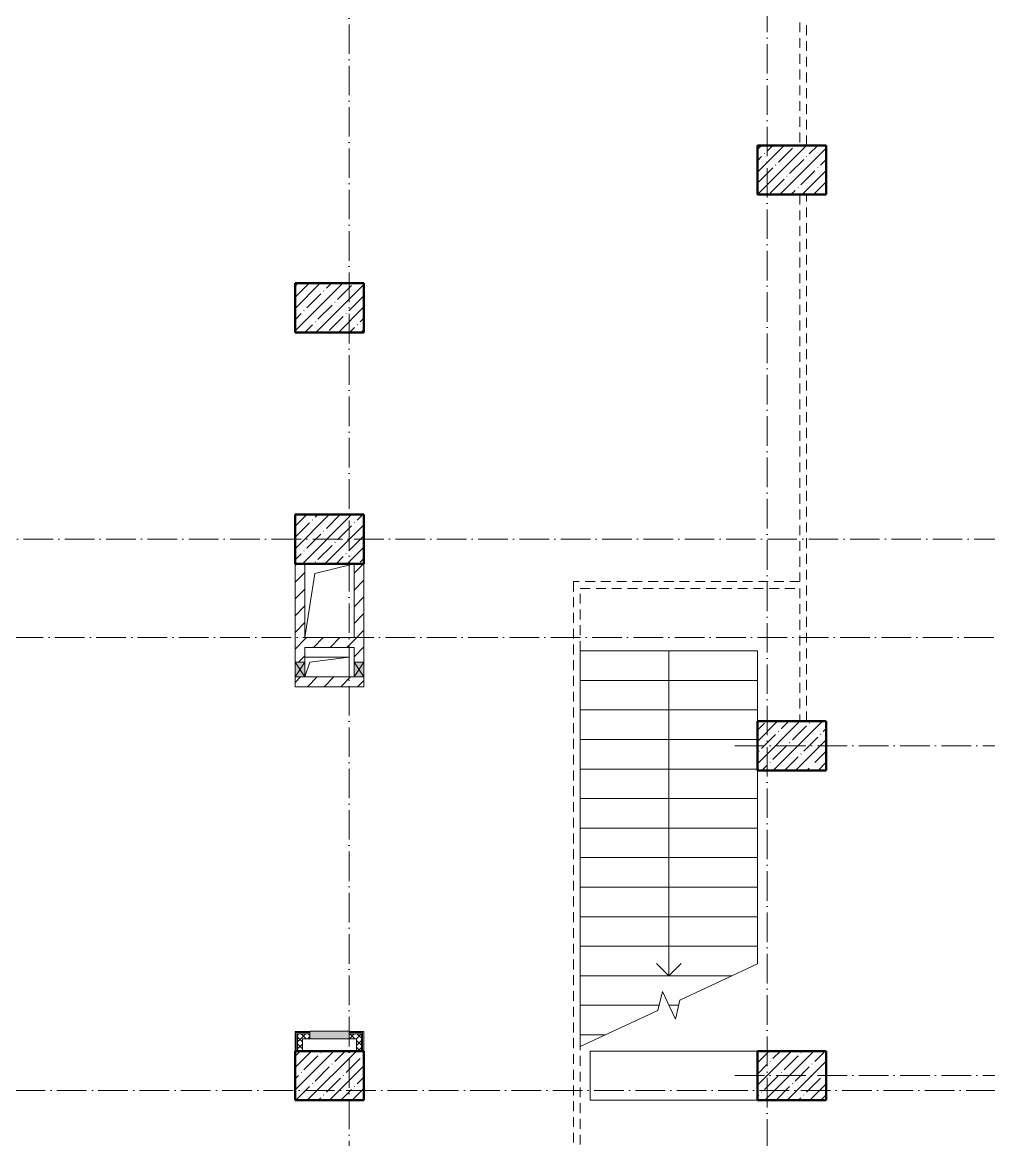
# Model space of a CAD drawing. Header units: millimetres. Extents: x -12989 to 629078, y -109036 to 555275.
# Drawn here: x 129038 to 138861, y 133195 to 144545 of the extents above; entities that cross this region are included whole.
import ezdxf

# ---------------------------------------------------------------- set-up
doc = ezdxf.new("R2010")
doc.units = ezdxf.units.MM
doc.linetypes.add('200_ШТРИХ_ш1п0_6_', pattern=[160, 100, -60])
doc.linetypes.add('50_200_ШТРИХ_1Т_ш5_п1_п1_', pattern=[700, 500, -100, 0, -100])
for name, color, linetype, lineweight in [('A-DETL-____-OTLN-3', 7, '200_ШТРИХ_ш1п0_6_', 9), ('A-DETL-GENF-OTLN', 7, 'Continuous', 9), ('A-FLOR-____-OTLN', 7, 'Continuous', 9), ('A-GENM-____-OTLN', 7, 'Continuous', 9), ('A-GLAZ-____-OTLN', 7, 'Continuous', 9), ('A-WALL-____-MCUT', 7, 'Continuous', 13), ('A-WALL-____-MCUT-1', 7, 'Continuous', 9), ('A-WALL-____-OTLN', 7, 'Continuous', 9), ('A-WALL-____-PATT-1', 7, 'Continuous', 9), ('A-WALL-FNSH-MCUT-1', 7, 'Continuous', 9), ('S-COLS-____-MCUT', 7, 'Continuous', 50), ('S-COLS-____-OTLN', 7, 'Continuous', 9), ('S-GRID-____-OTLN-1', 7, '50_200_ШТРИХ_1Т_ш5_п1_п1_', 9), ('S-STRS-____-MBND', 7, 'Continuous', 9), ('S-STRS-____-OTLN-1', 7, 'Continuous', 9)]:
    doc.layers.add(name, color=color, linetype=linetype, lineweight=lineweight)
doc.layers.add('A-WALL-____-PATT-3', color=9, linetype='Continuous', lineweight=9, true_color=0x808080)
pattern_1 = [(45, (43259.71, 63713.66), (-84.85281, 84.85281), [])]
pattern_2 = [(45, (43259.71, 63713.66), (-35.35534, 35.35534), []), (135, (43259.71, 63713.66), (-35.35534, -35.35534), [])]

# ---------------------------------------------------------------- blocks, each defined once
blk = doc.blocks.new('BSC_Колонна _Прямоугольная - 500х700-V97-АР1_План отверстий 2 этажа в осях 1-64_Ю-ЯЯ')
at = {"layer": 'S-COLS-____-OTLN'}
h = blk.add_hatch(dxfattribs=at)
h.set_pattern_fill('FP_110', color=256, style=0, pattern_type=2)
h.set_pattern_definition([(315, (-70131.04, 93600), (114.04925, 114.04925), []), (315, (-70131.04, 93485.95), (114.04925, 114.04925), [201.613, -40.323, 3.353, -36.97])])
h.paths.add_polyline_path([(-250, -350), (250, -350), (250, 350), (-250, 350)], flags=0)
at = {"layer": 'S-COLS-____-MCUT'}
for p, q in [((250, 350), (-250, 350)), ((-250, 350), (-250, -350)), ((250, -350), (250, 350)), ((-250, -350), (250, -350))]:
    blk.add_line(p, q, dxfattribs=at)
blk = doc.blocks.new('BSC_Колонна _Прямоугольная - 500х700-V98-АР1_План отверстий 2 этажа в осях 1-64_Ю-ЯЯ')
at = {"layer": 'S-COLS-____-OTLN'}
h = blk.add_hatch(dxfattribs=at)
h.set_pattern_fill('FP_111', color=256, style=0, pattern_type=2)
h.set_pattern_definition([(315, (-73481.04, 93600), (114.04925, 114.04925), []), (315, (-73481.04, 93485.95), (114.04925, 114.04925), [201.613, -40.323, 3.353, -36.97])])
h.paths.add_polyline_path([(-250, -350), (250, -350), (250, 350), (-250, 350)], flags=0)
at = {"layer": 'S-COLS-____-MCUT'}
for p, q in [((250, 350), (-250, 350)), ((-250, 350), (-250, -350)), ((250, -350), (250, 350)), ((-250, -350), (250, -350))]:
    blk.add_line(p, q, dxfattribs=at)
blk = doc.blocks.new('BSC_Колонна _Прямоугольная - 500х700-V101-АР1_План отверстий 2 этажа в осях 1-64_Ю-ЯЯ')
at = {"layer": 'S-COLS-____-OTLN'}
h = blk.add_hatch(dxfattribs=at)
h.set_pattern_fill('FP_114', color=256, style=0, pattern_type=2)
h.set_pattern_definition([(315, (-79331.04, 93600), (114.04925, 114.04925), []), (315, (-79331.04, 93485.95), (114.04925, 114.04925), [201.613, -40.323, 3.353, -36.97])])
h.paths.add_polyline_path([(-250, -350), (250, -350), (250, 350), (-250, 350)], flags=0)
at = {"layer": 'S-COLS-____-MCUT'}
for p, q in [((250, 350), (-250, 350)), ((-250, 350), (-250, -350)), ((250, -350), (250, 350)), ((-250, -350), (250, -350))]:
    blk.add_line(p, q, dxfattribs=at)
blk = doc.blocks.new('BSC_Колонна _Прямоугольная - 500х700-V134-АР1_План отверстий 2 этажа в осях 1-64_Ю-ЯЯ')
at = {"layer": 'S-COLS-____-OTLN'}
h = blk.add_hatch(dxfattribs=at)
h.set_pattern_fill('FP_147', color=256, style=0, pattern_type=2)
h.set_pattern_definition([(315, (-70131.04, 88900), (114.04925, 114.04925), []), (315, (-70131.04, 88785.95), (114.04925, 114.04925), [201.613, -40.323, 3.353, -36.97])])
h.paths.add_polyline_path([(-250, -350), (250, -350), (250, 350), (-250, 350)], flags=0)
at = {"layer": 'S-COLS-____-MCUT'}
for p, q in [((250, 350), (-250, 350)), ((-250, 350), (-250, -350)), ((250, -350), (250, 350)), ((-250, -350), (250, -350))]:
    blk.add_line(p, q, dxfattribs=at)
blk = doc.blocks.new('BSC_Колонна _Прямоугольная - 500х700-V137-АР1_План отверстий 2 этажа в осях 1-64_Ю-ЯЯ')
at = {"layer": 'S-COLS-____-OTLN'}
h = blk.add_hatch(dxfattribs=at)
h.set_pattern_fill('FP_150', color=256, style=0, pattern_type=2)
h.set_pattern_definition([(315, (-75581.04, 88900), (114.04925, 114.04925), []), (315, (-75581.04, 88785.95), (114.04925, 114.04925), [201.613, -40.323, 3.353, -36.97])])
h.paths.add_polyline_path([(-250, -350), (250, -350), (250, 350), (-250, 350)], flags=0)
at = {"layer": 'S-COLS-____-MCUT'}
for p, q in [((250, 350), (-250, 350)), ((-250, 350), (-250, -350)), ((250, -350), (250, 350)), ((-250, -350), (250, -350))]:
    blk.add_line(p, q, dxfattribs=at)
blk = doc.blocks.new('BSC_Колонна _Прямоугольная - 500х700-V140-АР1_План отверстий 2 этажа в осях 1-64_Ю-ЯЯ')
at = {"layer": 'S-COLS-____-OTLN'}
h = blk.add_hatch(dxfattribs=at)
h.set_pattern_fill('FP_153', color=256, style=0, pattern_type=2)
h.set_pattern_definition([(315, (-77931.04, 88900), (114.04925, 114.04925), []), (315, (-77931.04, 88785.95), (114.04925, 114.04925), [201.613, -40.323, 3.353, -36.97])])
h.paths.add_polyline_path([(-250, -350), (250, -350), (250, 350), (-250, 350)], flags=0)
at = {"layer": 'S-COLS-____-MCUT'}
for p, q in [((250, 350), (-250, 350)), ((-250, 350), (-250, -350)), ((250, -350), (250, 350)), ((-250, -350), (250, -350))]:
    blk.add_line(p, q, dxfattribs=at)
blk = doc.blocks.new('AR_Отверстие прямоугольное _в плите_ - AR_Отверстие прямоугольное _в плите_-30552529-АР1_План отверстий 2 этажа в осях 1-64_Ю-ЯЯ')
at = {"layer": 'A-GENM-____-OTLN'}
for p, q in [((-150, 275), (250, 375)), ((-250, -375), (-150, 275))]:
    blk.add_line(p, q, dxfattribs=at)
blk = doc.blocks.new('AR_Отверстие прямоугольное _в плите_ - AR_Отверстие прямоугольное _в плите_-30553087-АР1_План отверстий 2 этажа в осях 1-64_Ю-ЯЯ')
at = {"layer": 'A-GENM-____-OTLN'}
for p, q in [((225, 100), (-225, 100)), ((-225, -100), (-175, 50)), ((-175, 50), (225, 100)), ((225, -100), (225, 100))]:
    blk.add_line(p, q, dxfattribs=at)
blk = doc.blocks.new('AR_Отверстие Ниша - Лючок-32406263-АР1_План отверстий 2 этажа в осях 1-64_Ю-ЯЯ')
at = {"layer": 'A-GLAZ-____-OTLN'}
blk.add_hatch(color=256, dxfattribs=at).paths.add_polyline_path([(-200, 37), (-200, -38), (200, -38), (200, 37)], flags=0)
for p, q in [((200, 37), (-200, 37)), ((-200, 37), (-200, -38)), ((200, -38), (200, 37)), ((-200, -38), (200, -38))]:
    blk.add_line(p, q, dxfattribs=at)
blk = doc.blocks.new('AR_Отверстие прямоугольное _в стене__БезПР - AR_Отверстие прямоугольное _в стене__БезПР-V203-АР1_План отверстий 2 этажа в осях 1-64_Ю-ЯЯ')
at = {"layer": 'A-GLAZ-____-OTLN'}
blk.add_hatch(color=256, dxfattribs=at).paths.add_polyline_path([(75, -50), (75, 50), (-75, 50), (-75, -50)], flags=0)
at = {"layer": 'A-DETL-GENF-OTLN'}
for p, q in [((-75, -50), (-75, 50)), ((-75, 50), (75, 50)), ((75, 50), (-75, -50)), ((-75, 50), (75, -50)), ((75, 50), (-75, 50)), ((-75, 50), (-75, -50)), ((75, 50), (75, -50)), ((75, -50), (75, 50)), ((75, -50), (-75, -50)), ((-75, -50), (75, -50))]:
    blk.add_line(p, q, dxfattribs=at)
blk = doc.blocks.new('2этаж')
at = {"layer": 'S-GRID-____-OTLN-1', "color": 251, "ltscale": 0.6, "true_color": 0x636466}
for p, q in [((73508.3, 549908.8), (73508.3, 498997)), ((77758.3, 498997), (77758.3, 549908.8)), ((33650.4, 534597), (88482.7, 534597)), ((18845.8, 533597), (88482.7, 533597)), ((77429.6, 532497), (88482.7, 532497)), ((77429.6, 529147), (88288.5, 529147)), ((88482.7, 528997), (33650.4, 528997))]:
    blk.add_line(p, q, dxfattribs=at)

msp = doc.modelspace()

# ---------------------------------------------------------------- hatches: boundary and pattern name
at = {"layer": 'A-WALL-____-PATT-1'}
h = msp.add_hatch(dxfattribs=at)
h.set_pattern_fill('FP_4', color=256, style=0, pattern_type=2)
h.set_pattern_definition(pattern_1)
h.paths.add_polyline_path([(131809.7115, 138044.7006), (131909.7115, 138044.7006), (131909.7115, 139044.7006), (131809.7115, 139044.7006)], flags=0)
h = msp.add_hatch(dxfattribs=at)
h.set_pattern_fill('FP_4', color=256, style=0, pattern_type=2)
h.set_pattern_definition(pattern_1)
h.paths.add_polyline_path([(132472.2115, 138044.7006), (132509.7115, 138044.7006), (132509.7115, 139044.7006), (132409.7115, 139044.7006), (132409.7115, 138044.7006), (132459.7115, 138044.7006)], flags=0)
h = msp.add_hatch(dxfattribs=at)
h.set_pattern_fill('FP_4', color=256, style=0, pattern_type=2)
h.set_pattern_definition(pattern_1)
h.paths.add_polyline_path([(132409.7115, 138194.7006), (132409.7115, 138294.7006), (131909.7115, 138294.7006), (131909.7115, 138194.7006)], flags=0)
h = msp.add_hatch(dxfattribs=at)
h.set_pattern_fill('FP_4', color=256, style=0, pattern_type=2)
h.set_pattern_definition(pattern_1)
h.paths.add_polyline_path([(131909.7115, 137794.7006), (132509.7115, 137794.7006), (132509.7115, 137894.7006), (131809.7115, 137894.7006), (131809.7115, 137794.7006)], flags=0)
at = {"layer": 'A-WALL-____-PATT-3'}
h = msp.add_hatch(dxfattribs=at)
h.set_pattern_fill('FP_7', color=256, style=0, pattern_type=2)
h.set_pattern_definition(pattern_2)
h.paths.add_polyline_path([(131834.7115, 134219.7006), (131959.7115, 134219.7006), (131959.7115, 134269.7006), (131834.7115, 134269.7006)], flags=0)
h.paths.add_polyline_path([(132484.7115, 134219.7006), (132484.7115, 134269.7006), (132359.7115, 134269.7006), (132359.7115, 134219.7006), (132434.7115, 134219.7006)], flags=0)
h = msp.add_hatch(dxfattribs=at)
h.set_pattern_fill('FP_7', color=256, style=0, pattern_type=2)
h.set_pattern_definition(pattern_2)
h.paths.add_polyline_path([(131884.7115, 134094.7006), (131884.7115, 134219.7006), (131834.7115, 134219.7006), (131834.7115, 134094.7006)], flags=0)
h = msp.add_hatch(dxfattribs=at)
h.set_pattern_fill('FP_7', color=256, style=0, pattern_type=2)
h.set_pattern_definition(pattern_2)
h.paths.add_polyline_path([(132484.7115, 134094.7006), (132484.7115, 134219.7006), (132434.7115, 134219.7006), (132434.7115, 134094.7006)], flags=0)

# ---------------------------------------------------------------- linework, layer by layer
at = {"layer": 'A-DETL-____-OTLN-3'}
for p, q in [((136939.7115, 144544.7006), (136939.7115, 143294.7006)), ((137009.7115, 143294.7006), (137009.7115, 144544.7006)), ((136939.7115, 142794.7006), (136939.7115, 138864.7006)), ((137009.7115, 137444.7006), (137009.7115, 142794.7006)), ((134639.7115, 138864.7006), (134639.7115, 128274.7006)), ((136939.7115, 138864.7006), (134639.7115, 138864.7006)), ((134709.7115, 138159.7006), (134709.7115, 138794.7006)), ((134709.7115, 138794.7006), (136939.7115, 138794.7006)), ((136939.7115, 138794.7006), (136939.7115, 137444.7006)), ((134709.7115, 128344.7006), (134709.7115, 134140.0237))]:
    msp.add_line(p, q, dxfattribs=at)
at = {"layer": 'A-FLOR-____-OTLN'}
for p, q in [((131909.7115, 138094.7006), (132359.7115, 138094.7006)), ((132359.7115, 138094.7006), (132359.7115, 137894.7006))]:
    msp.add_line(p, q, dxfattribs=at)
at = {"layer": 'A-WALL-____-MCUT'}
for p, q in [((131959.7115, 134269.7006), (131834.7115, 134269.7006)), ((131834.7115, 134269.7006), (131834.7115, 134094.7006)), ((131884.7115, 134219.7006), (131959.7115, 134219.7006)), ((131884.7115, 134094.7006), (131884.7115, 134219.7006)), ((132484.7115, 134269.7006), (132359.7115, 134269.7006)), ((132359.7115, 134219.7006), (132434.7115, 134219.7006)), ((132434.7115, 134219.7006), (132434.7115, 134094.7006)), ((132484.7115, 134269.7006), (132484.7115, 134094.7006))]:
    msp.add_line(p, q, dxfattribs=at)
at = {"layer": 'A-WALL-____-MCUT-1'}
for p, q in [((131959.7115, 134282.2006), (131822.2115, 134282.2006)), ((131822.2115, 134282.2006), (131822.2115, 134094.7006)), ((132497.2115, 134282.2006), (132359.7115, 134282.2006)), ((132497.2115, 134282.2006), (132497.2115, 134094.7006))]:
    msp.add_line(p, q, dxfattribs=at)
at = {"layer": 'A-WALL-____-OTLN'}
for p, q in [((134809.7115, 134094.7006), (136509.7115, 134094.7006)), ((134809.7115, 134094.7006), (134809.7115, 133594.7006)), ((136509.7115, 133594.7006), (134809.7115, 133594.7006))]:
    msp.add_line(p, q, dxfattribs=at)
at = {"layer": 'A-WALL-FNSH-MCUT-1'}
for p, q in [((131809.7115, 139044.7006), (131809.7115, 138044.7006)), ((131909.7115, 138294.7006), (131909.7115, 139044.7006)), ((132409.7115, 139044.7006), (132409.7115, 138294.7006)), ((132509.7115, 138044.7006), (132509.7115, 139044.7006)), ((132409.7115, 138294.7006), (131909.7115, 138294.7006)), ((131909.7115, 138044.7006), (131909.7115, 138194.7006)), ((131909.7115, 138194.7006), (132409.7115, 138194.7006)), ((132409.7115, 138194.7006), (132409.7115, 138044.7006)), ((131809.7115, 137894.7006), (131809.7115, 137794.7006)), ((131809.7115, 137794.7006), (132509.7115, 137794.7006)), ((132409.7115, 137894.7006), (131909.7115, 137894.7006)), ((132509.7115, 137794.7006), (132509.7115, 137894.7006)), ((131959.7115, 134294.7006), (131809.7115, 134294.7006)), ((131809.7115, 134294.7006), (131809.7115, 134094.7006)), ((132509.7115, 134294.7006), (132359.7115, 134294.7006)), ((132509.7115, 134094.7006), (132509.7115, 134294.7006))]:
    msp.add_line(p, q, dxfattribs=at)
at = {"layer": 'S-STRS-____-MBND'}
for p, q in [((135722.9999, 134612.5279), (136509.7115, 134979.3775)), ((135496.423, 134506.8734), (135543.6774, 134701.3112)), ((135543.6774, 134701.3112), (135675.7456, 134418.09)), ((135675.7456, 134418.09), (135722.9999, 134612.5279)), ((134709.7115, 134140.0237), (135496.423, 134506.8734))]:
    msp.add_line(p, q, dxfattribs=at)
at = {"layer": 'S-STRS-____-OTLN-1'}
for p, q in [((136509.7115, 138159.7006), (134709.7115, 138159.7006)), ((134709.7115, 138159.7006), (134709.7115, 137859.7006)), ((136509.7115, 138159.7006), (134709.7115, 138159.7006)), ((135609.7115, 138159.7006), (135609.7115, 137859.7006)), ((136509.7115, 138159.7006), (136509.7115, 137859.7006)), ((134709.7115, 137859.7006), (134709.7115, 137559.7006)), ((136509.7115, 137859.7006), (134709.7115, 137859.7006)), ((136509.7115, 137859.7006), (134709.7115, 137859.7006)), ((135609.7115, 137859.7006), (135609.7115, 137559.7006)), ((136509.7115, 137859.7006), (136509.7115, 137559.7006)), ((134709.7115, 137559.7006), (134709.7115, 137259.7006)), ((136509.7115, 137559.7006), (134709.7115, 137559.7006)), ((136509.7115, 137559.7006), (134709.7115, 137559.7006)), ((135609.7115, 137559.7006), (135609.7115, 137259.7006)), ((136509.7115, 137559.7006), (136509.7115, 137444.7006)), ((134709.7115, 137259.7006), (134709.7115, 136959.7006)), ((136509.7115, 137259.7006), (134709.7115, 137259.7006)), ((136509.7115, 137259.7006), (134709.7115, 137259.7006)), ((135609.7115, 137259.7006), (135609.7115, 136959.7006)), ((134709.7115, 136959.7006), (134709.7115, 136659.7006)), ((136509.7115, 136959.7006), (134709.7115, 136959.7006)), ((136509.7115, 136959.7006), (134709.7115, 136959.7006)), ((135609.7115, 136959.7006), (135609.7115, 136659.7006)), ((136509.7115, 136944.7006), (136509.7115, 136659.7006)), ((134709.7115, 136659.7006), (134709.7115, 136359.7006)), ((136509.7115, 136659.7006), (134709.7115, 136659.7006)), ((136509.7115, 136659.7006), (134709.7115, 136659.7006)), ((135609.7115, 136659.7006), (135609.7115, 136359.7006)), ((136509.7115, 136659.7006), (136509.7115, 136359.7006)), ((134709.7115, 136359.7006), (134709.7115, 136059.7006)), ((136509.7115, 136359.7006), (134709.7115, 136359.7006)), ((136509.7115, 136359.7006), (134709.7115, 136359.7006)), ((135609.7115, 136359.7006), (135609.7115, 136059.7006)), ((136509.7115, 136359.7006), (136509.7115, 136059.7006)), ((134709.7115, 136059.7006), (134709.7115, 135759.7006)), ((136509.7115, 136059.7006), (134709.7115, 136059.7006)), ((136509.7115, 136059.7006), (134709.7115, 136059.7006)), ((135609.7115, 136059.7006), (135609.7115, 135759.7006)), ((136509.7115, 136059.7006), (136509.7115, 135759.7006)), ((134709.7115, 135759.7006), (134709.7115, 135459.7006)), ((136509.7115, 135759.7006), (134709.7115, 135759.7006)), ((136509.7115, 135759.7006), (134709.7115, 135759.7006)), ((135609.7115, 135759.7006), (135609.7115, 135459.7006)), ((136509.7115, 135759.7006), (136509.7115, 135459.7006)), ((134709.7115, 135459.7006), (134709.7115, 135159.7006)), ((136509.7115, 135459.7006), (134709.7115, 135459.7006)), ((136509.7115, 135459.7006), (134709.7115, 135459.7006)), ((135609.7115, 135459.7006), (135609.7115, 135159.7006)), ((136509.7115, 135459.7006), (136509.7115, 135159.7006)), ((134709.7115, 135159.7006), (134709.7115, 134859.7006)), ((136509.7115, 135159.7006), (134709.7115, 135159.7006)), ((136509.7115, 135159.7006), (134709.7115, 135159.7006)), ((135609.7115, 135159.7006), (135609.7115, 134859.7006)), ((136509.7115, 135159.7006), (136509.7115, 134979.3775)), ((135609.7115, 134859.7006), (135484.7115, 134984.7006)), ((135609.7115, 134859.7006), (135734.7115, 134984.7006)), ((134709.7115, 134859.7006), (134709.7115, 134559.7006)), ((136253.0635, 134859.7006), (134709.7115, 134859.7006)), ((136253.0635, 134859.7006), (134709.7115, 134859.7006)), ((134709.7115, 134559.7006), (134709.7115, 134259.7006)), ((135509.2616, 134559.7006), (134709.7115, 134559.7006)), ((135509.2616, 134559.7006), (134709.7115, 134559.7006)), ((135710.1613, 134559.7006), (135609.7115, 134559.7006)), ((135710.1613, 134559.7006), (135609.7115, 134559.7006)), ((134709.7115, 134259.7006), (134709.7115, 134140.0237)), ((134966.3594, 134259.7006), (134709.7115, 134259.7006)), ((134966.3594, 134259.7006), (134709.7115, 134259.7006))]:
    msp.add_line(p, q, dxfattribs=at)

# ---------------------------------------------------------------- block references
msp.add_blockref('2этаж', (58851.3748, -395302.2823))
at = {"layer": 'A-GENM-____-OTLN'}
for name, p in [('AR_Отверстие прямоугольное _в плите_ - AR_Отверстие прямоугольное _в плите_-30552529-АР1_План отверстий 2 этажа в осях 1-64_Ю-ЯЯ', (132159.7115, 138669.7006)), ('AR_Отверстие прямоугольное _в плите_ - AR_Отверстие прямоугольное _в плите_-30553087-АР1_План отверстий 2 этажа в осях 1-64_Ю-ЯЯ', (132134.7115, 137994.7006))]:
    msp.add_blockref(name, p, dxfattribs=at)
at = {"layer": 'A-GLAZ-____-OTLN'}
for name, p, rotation in [('AR_Отверстие прямоугольное _в стене__БезПР - AR_Отверстие прямоугольное _в стене__БезПР-V203-АР1_План отверстий 2 этажа в осях 1-64_Ю-ЯЯ', (131859.7115, 137969.7006), 270), ('AR_Отверстие прямоугольное _в стене__БезПР - AR_Отверстие прямоугольное _в стене__БезПР-V203-АР1_План отверстий 2 этажа в осях 1-64_Ю-ЯЯ', (132459.7115, 137969.7006), 270), ('AR_Отверстие Ниша - Лючок-32406263-АР1_План отверстий 2 этажа в осях 1-64_Ю-ЯЯ', (132159.7115, 134257.2006), 180)]:
    msp.add_blockref(name, p, dxfattribs=dict(at, rotation=rotation))
at = {"layer": 'S-COLS-____-OTLN', "rotation": 89.9999999999999}
for name, p in [('BSC_Колонна _Прямоугольная - 500х700-V101-АР1_План отверстий 2 этажа в осях 1-64_Ю-ЯЯ', (136859.7115, 143044.7006)), ('BSC_Колонна _Прямоугольная - 500х700-V140-АР1_План отверстий 2 этажа в осях 1-64_Ю-ЯЯ', (132159.7115, 141644.7001)), ('BSC_Колонна _Прямоугольная - 500х700-V137-АР1_План отверстий 2 этажа в осях 1-64_Ю-ЯЯ', (132159.7115, 139294.7006)), ('BSC_Колонна _Прямоугольная - 500х700-V98-АР1_План отверстий 2 этажа в осях 1-64_Ю-ЯЯ', (136859.7115, 137194.7006)), ('BSC_Колонна _Прямоугольная - 500х700-V134-АР1_План отверстий 2 этажа в осях 1-64_Ю-ЯЯ', (132159.7115, 133844.7006)), ('BSC_Колонна _Прямоугольная - 500х700-V97-АР1_План отверстий 2 этажа в осях 1-64_Ю-ЯЯ', (136859.7115, 133844.7006))]:
    msp.add_blockref(name, p, dxfattribs=at)

doc.saveas('drawing.dxf')
